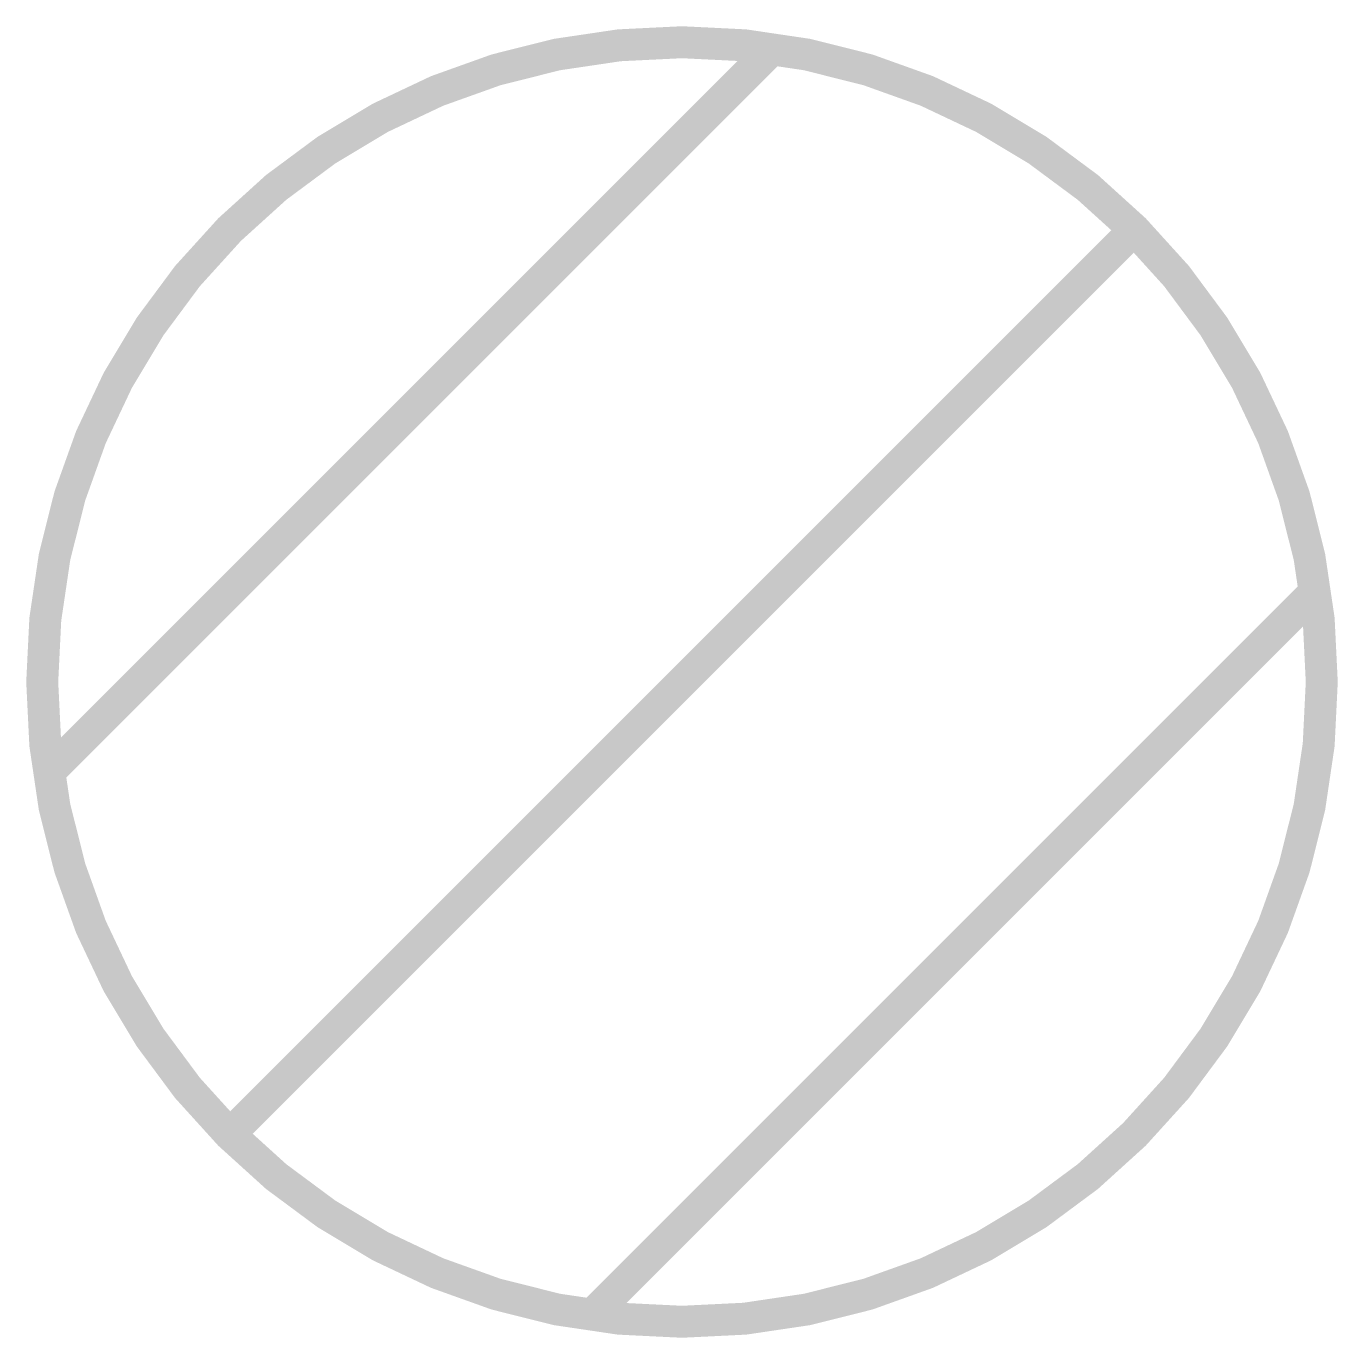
# Model space of a CAD drawing. Extents: x -2.05 to 2.05, y -2.05 to 2.05.
import ezdxf

# ---------------------------------------------------------------- set-up
doc = ezdxf.new("R2010")
doc.units = 0
doc.header["$LTSCALE"] = 100
doc.header["$MEASUREMENT"] = 0
doc.layers.get('0').update_dxf_attribs({"linetype": 'CONTINUOUS'})

msp = doc.modelspace()

# ---------------------------------------------------------------- linework, layer by layer
at = {"color": 2, "const_width": 0.1}
msp.add_lwpolyline([(-2, 0, 1), (2, 0, 1)], format="xyb", close=True, dxfattribs=at)
for points in [[(0.2828, 1.9799), (-1.9799, -0.2828)], [(1.4142, 1.4142), (-1.4142, -1.4142)], [(1.9799, 0.2828), (-0.2828, -1.9799)]]:
    msp.add_lwpolyline(points, dxfattribs=at)

doc.saveas('drawing.dxf')
